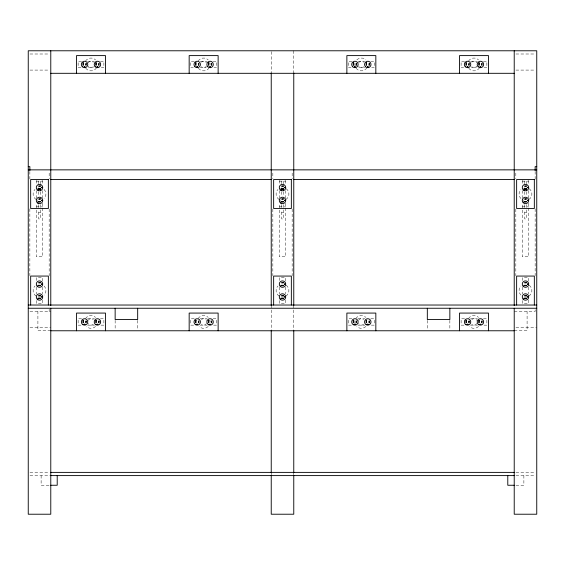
<?xml version="1.0" encoding="UTF-8"?>
<svg xmlns="http://www.w3.org/2000/svg" width="565" height="565" viewBox="0 0 565 565"><rect width="100%" height="100%" fill="white"/><g stroke="black" fill="none" stroke-linecap="round" stroke-linejoin="round"><path stroke-width="0.42" stroke-dasharray="2.83 2.12" d="M85.534 61.112L86.459 59.904A6.434 6.434 0 0 1 95.563 59.904M96.481 67.8L95.563 69.008A6.434 6.434 0 0 1 86.459 69.008L85.534 67.8M198.174 61.112L199.099 59.904A6.434 6.434 0 0 1 208.203 59.904M209.128 67.8L208.203 69.008A6.434 6.434 0 0 1 199.099 69.008L198.174 67.8M85.534 318.575L86.459 317.375A6.434 6.434 0 0 1 95.563 317.375M366.826 67.8L365.901 69.008A6.434 6.434 0 0 1 356.798 69.008L355.872 67.8M198.174 318.575L199.099 317.375A6.434 6.434 0 0 1 208.203 317.375M468.519 61.112L469.437 59.904A6.434 6.434 0 0 1 478.541 59.904M479.466 67.8L478.541 69.008A6.434 6.434 0 0 1 469.437 69.008L468.519 67.8M355.872 318.575L356.798 317.375A6.434 6.434 0 0 1 365.901 317.375M468.519 318.575L469.437 317.375A6.434 6.434 0 0 1 478.541 317.375M285.848 199.473L287.048 198.548A6.434 6.434 0 0 0 287.048 189.445L285.848 188.519M285.848 296.025L287.048 295.099A6.434 6.434 0 0 0 287.048 285.996L285.848 285.071M528.833 199.473L530.041 198.548A6.434 6.434 0 0 0 530.041 189.445L528.833 188.519M528.833 296.025L530.041 295.099A6.434 6.434 0 0 0 530.041 285.996L528.833 285.071M29.98 54L49.042 54M515.958 54L535.02 54M81.565 61.239L78.132 61.239L78.132 67.673L81.565 67.673M87.575 61.239L94.44 61.239M100.45 61.239L103.882 61.239L103.882 67.673L101.305 67.673M194.212 61.239L190.779 61.239L190.779 67.673L193.35 67.673M200.215 61.239L207.087 61.239M213.09 61.239L216.522 61.239L216.522 67.673L213.951 67.673M351.91 61.239L348.478 61.239L348.478 67.673L351.049 67.673M357.913 61.239L364.785 61.239M370.788 61.239L374.221 61.239L374.221 67.673L371.65 67.673M464.55 61.239L461.118 61.239L461.118 67.673L463.695 67.673M470.56 61.239L477.425 61.239M483.435 61.239L486.868 61.239L486.868 67.673L483.435 67.673M88.437 67.673L93.585 67.673M200.215 67.673L206.225 67.673M358.775 67.673L364.785 67.673M471.415 67.673L476.563 67.673M29.98 70.088L49.042 70.088M515.958 70.088L535.02 70.088M36.294 181.125L42.735 181.125M279.28 181.125L285.721 181.125M522.265 181.125L528.706 181.125M36.294 206.868L42.735 206.868M279.28 206.868L285.721 206.868M522.265 206.868L528.706 206.868M38.71 212.504L40.32 212.504M281.695 212.504L283.305 212.504M524.68 212.504L526.29 212.504M29.98 311.463L50.779 311.47M514.221 311.47L535.14 311.463L535.14 309.048M81.565 318.709L78.132 318.709L78.132 325.143L81.565 325.143M87.575 318.709L94.44 318.709M100.45 318.709L103.882 318.709L103.882 325.143L100.45 325.143M194.212 318.709L190.779 318.709L190.779 325.143L194.212 325.143M200.215 318.709L207.087 318.709M213.09 318.709L216.522 318.709L216.522 325.143L213.09 325.143M351.91 318.709L348.478 318.709L348.478 325.143L351.91 325.143M357.913 318.709L364.785 318.709M370.788 318.709L374.221 318.709L374.221 325.143L370.788 325.143M464.55 318.709L461.118 318.709L461.118 325.143L464.55 325.143M470.56 318.709L477.425 318.709M483.435 318.709L486.868 318.709L486.868 325.143L483.435 325.143M87.575 325.143L94.44 325.143M200.215 325.143L207.087 325.143M357.913 325.143L364.785 325.143M470.56 325.143L477.425 325.143M29.98 327.559L50.779 327.559M515.958 327.559L536.75 327.559M50.779 330.779L37.904 330.779L37.904 311.47M514.221 330.779L527.096 330.779L527.096 311.47M29.98 472.382L49.042 472.382M515.958 472.382L535.02 472.382M29.98 475.603L50.779 475.603M515.958 475.603L535.02 475.603M49.021 485.257L41.125 485.257L41.125 475.603M515.979 485.257L523.875 485.257L523.875 475.603M279.152 199.473L277.952 198.548A6.434 6.434 0 0 1 277.952 189.445M279.152 296.025L277.952 295.099A6.434 6.434 0 0 1 277.952 285.996M36.167 199.473L34.959 198.548A6.434 6.434 0 0 1 34.959 189.445M36.167 296.025L34.959 295.099A6.434 6.434 0 0 1 34.959 285.996M535.14 171.463L535.14 179.515M535.14 208.866L535.14 275.72M528.706 180.39L528.706 184.642M528.706 190.56L528.706 197.948M528.706 203.11L528.706 256.75L522.265 256.75L522.265 203.11M528.706 281.109L528.706 277.669L522.265 277.669L522.265 281.109M528.706 287.112L528.706 293.977M528.706 299.987L528.706 303.419L522.265 303.419L522.265 299.987M526.29 181.125L526.29 183.759M526.29 191.676L526.29 196.069M526.29 204.657L526.29 209.262M526.29 209.883L526.29 218.938L524.68 218.938L524.68 209.883M524.68 181.125L524.68 183.759M524.68 191.676L524.68 196.069M524.68 204.657L524.68 209.262M522.265 180.39L522.265 184.642M522.265 190.56L522.265 197.948M522.265 287.112L522.265 293.977M515.831 173.074L515.831 178.71M515.831 209.064L515.831 275.769M449.853 320.376L449.853 329.911M427.324 320.376L427.324 329.911M293.765 50.779L293.765 72.44M293.765 305.029L293.765 329.911M293.765 472.771L293.765 474.798M292.154 173.074L292.154 178.71M292.154 209.064L292.154 275.769M285.721 180.39L285.721 184.642M285.721 190.56L285.721 197.948M285.721 203.11L285.721 256.75L279.28 256.75L279.28 203.11M285.721 281.109L285.721 277.669L279.28 277.669L279.28 281.109M285.721 287.112L285.721 293.977M285.721 299.987L285.721 303.419L279.28 303.419L279.28 299.987M283.305 181.125L283.305 183.759M283.305 191.676L283.305 196.069M283.305 204.657L283.305 209.262M283.305 209.883L283.305 218.938L281.695 218.938L281.695 209.883M281.695 181.125L281.695 183.759M281.695 191.676L281.695 196.069M281.695 204.657L281.695 209.262M279.28 180.39L279.28 184.642M279.28 190.56L279.28 197.948M279.28 287.112L279.28 293.977M272.846 173.074L272.846 178.71M272.846 209.064L272.846 275.769M271.235 51.648L271.235 72.44M271.235 305.029L271.235 330.772M271.235 472.771L271.235 475.603M137.676 320.376L137.676 329.911M115.147 320.376L115.147 329.911M49.169 173.074L49.169 178.71M49.169 209.064L49.169 275.769M49.169 309.048L49.169 311.463M42.735 180.39L42.735 184.642M42.735 190.56L42.735 197.948M42.735 203.11L42.735 256.75L36.294 256.75L36.294 203.11M42.735 281.109L42.735 277.669L36.294 277.669L36.294 281.109M42.735 287.112L42.735 293.977M42.735 299.987L42.735 303.419L36.294 303.419L36.294 299.987M40.32 181.125L40.32 183.759M40.32 191.676L40.32 196.069M40.32 204.657L40.32 209.262M40.32 209.883L40.32 218.938L38.71 218.938L38.71 209.883M38.71 181.125L38.71 183.759M38.71 191.676L38.71 196.069M38.71 204.657L38.71 209.262M36.294 180.39L36.294 184.642M36.294 190.56L36.294 197.948M36.294 287.112L36.294 293.977M29.86 171.463L29.86 178.957M29.86 208.866L29.86 275.72M284.167 296.766A6.434 6.434 0 0 1 279.28 296.124M280.833 200.215A6.434 6.434 0 0 1 279.28 199.572M527.152 296.766A6.434 6.434 0 0 1 522.265 296.124M520.937 295.099A6.434 6.434 0 0 1 520.937 285.996M523.819 200.215A6.434 6.434 0 0 1 522.265 199.572M520.937 198.548A6.434 6.434 0 0 1 520.937 189.445M44.063 285.996A6.434 6.434 0 0 1 44.063 295.099M41.181 296.766A6.434 6.434 0 0 1 36.294 296.124M44.063 189.445A6.434 6.434 0 0 1 44.063 198.548M37.848 200.215A6.434 6.434 0 0 1 36.294 199.572M365.901 326.478A6.434 6.434 0 0 1 356.798 326.478M355.131 323.59A6.434 6.434 0 0 1 355.131 320.256M478.541 326.478A6.434 6.434 0 0 1 469.437 326.478M209.869 62.793A6.434 6.434 0 0 1 210.088 64.459M208.203 326.478A6.434 6.434 0 0 1 199.099 326.478M209.869 320.256A6.434 6.434 0 0 1 210.088 321.923M95.563 326.478A6.434 6.434 0 0 1 86.459 326.478M355.131 66.119A6.434 6.434 0 0 1 355.131 62.793M356.798 59.904A6.434 6.434 0 0 1 365.901 59.904M206.437 323.533A3.22 3.22 0 0 1 201.373 324.204M201.373 319.649A3.22 3.22 0 0 1 206.437 320.313M93.282 324.204A3.22 3.22 0 0 1 88.218 323.533M88.218 320.313A3.22 3.22 0 0 1 93.282 319.649M363.627 324.204A3.22 3.22 0 0 1 358.563 323.533M358.563 320.313A3.22 3.22 0 0 1 363.627 319.649M476.782 323.533A3.22 3.22 0 0 1 471.719 324.204M471.719 319.649A3.22 3.22 0 0 1 476.782 320.313M93.282 66.734A3.22 3.22 0 0 1 88.218 66.063M88.218 62.849A3.22 3.22 0 0 1 93.282 62.178M206.437 66.063A3.22 3.22 0 0 1 201.373 66.734M201.373 62.178A3.22 3.22 0 0 1 206.437 62.849M476.782 66.063A3.22 3.22 0 0 1 471.719 66.734M471.719 62.178A3.22 3.22 0 0 1 476.782 62.849M363.627 66.734A3.22 3.22 0 0 1 358.563 66.063M358.563 62.849A3.22 3.22 0 0 1 363.627 62.178"/><path stroke-width="0.85" d="M50.779 73.309L514.221 73.309M28.25 166.64L29.86 166.64L29.86 170.665M536.75 166.64L535.14 166.64L535.14 170.665M28.25 169.86L536.75 169.86M50.779 179.515L271.235 179.515M293.765 179.515L514.221 179.515M40.32 188.766L37.904 188.766L37.904 189.169L40.32 189.169M283.305 188.766L280.89 188.766L280.89 189.169L283.305 189.169M526.29 188.766L523.875 188.766L523.875 189.169L526.29 189.169M28.25 305.029L536.75 305.029M28.25 308.25L536.75 308.25M50.779 330.772L514.221 330.772M50.779 472.382L514.221 472.382M50.779 475.603L514.221 475.603M50.779 485.257L57.213 485.257L57.213 475.603M514.221 485.257L507.787 485.257L507.787 475.603M534.335 305.029L534.335 276.066L516.636 276.066L516.636 305.029M526.29 188.159L526.29 189.918M524.68 188.096L524.68 189.918M514.221 50.779L514.221 305.63M514.221 308.25L514.221 514.221L536.75 514.221L536.75 50.779L28.25 50.779L28.25 514.221L50.779 514.221L50.779 308.25M488.478 73.309L488.478 55.603L459.507 55.603L459.507 73.309M488.478 330.772L488.478 313.074L459.507 313.074L459.507 330.772M449.853 308.25L449.853 319.515L427.324 319.515L427.324 308.25M375.831 73.309L375.831 55.603L346.868 55.603L346.868 73.309M375.831 330.772L375.831 313.074L346.868 313.074L346.868 330.772M293.765 72.85L293.765 305.616M293.765 330.61L293.765 472.771M293.765 475.384L293.765 514.221L271.235 514.221L271.235 475.384M291.349 305.029L291.349 276.066L273.651 276.066L273.651 305.029M283.305 188.159L283.305 189.918M281.695 188.096L281.695 189.918M271.235 72.85L271.235 305.616M271.235 330.61L271.235 472.771M218.132 73.309L218.132 55.603L189.169 55.603L189.169 73.309M218.132 330.772L218.132 313.074L189.169 313.074L189.169 330.772M137.676 308.25L137.676 319.515L115.147 319.515L115.147 308.25M105.493 73.309L105.493 55.603L76.522 55.603L76.522 73.309M105.493 330.772L105.493 313.074L76.522 313.074L76.522 330.772M50.779 50.779L50.779 305.63M48.364 305.029L48.364 276.066L30.665 276.066L30.665 305.029M40.32 188.159L40.32 189.918M38.71 188.096L38.71 189.918M41.542 187.453C41.761 188.809 42.234 186.492 41.542 187.453M41.542 200.328C41.761 201.684 42.234 199.367 41.542 200.328M41.542 284.004C41.761 285.36 42.234 283.044 41.542 284.004M41.542 296.879C41.761 298.235 42.234 295.919 41.542 296.879M84.185 66.769L84.976 66.868L84.185 66.769M97.053 66.769L97.844 66.868L97.053 66.769M84.185 324.232L84.976 324.338L84.185 324.232M97.053 324.232L97.844 324.338L97.053 324.232M196.825 66.769L197.616 66.868L196.825 66.769M209.7 66.769L210.491 66.868L209.7 66.769M196.825 324.232L197.616 324.338L196.825 324.232M209.7 324.232L210.491 324.338L209.7 324.232M284.527 187.453C284.746 188.809 285.219 186.492 284.527 187.453M284.527 200.328C284.746 201.684 285.219 199.367 284.527 200.328M284.527 284.004C284.746 285.36 285.219 283.044 284.527 284.004M284.527 296.879C284.746 298.235 285.219 295.919 284.527 296.879M354.523 66.769L355.314 66.868L354.523 66.769M367.398 66.769L368.189 66.868L367.398 66.769M354.523 324.232L355.314 324.338L354.523 324.232M367.398 324.232L368.189 324.338L367.398 324.232M467.17 66.769L467.954 66.868L467.17 66.769M480.038 66.769L480.829 66.868L480.038 66.769M467.17 324.232L467.954 324.338L467.17 324.232M480.038 324.232L480.829 324.338L480.038 324.232M527.512 187.453C527.71 188.816 528.247 186.485 527.512 187.453M527.512 200.328C527.731 201.684 528.204 199.367 527.512 200.328M527.512 284.004C527.731 285.36 528.204 283.044 527.512 284.004M527.512 296.879C527.731 298.235 528.204 295.919 527.512 296.879M83.366 62.849L82.963 62.849L82.963 65.265L83.366 65.265L83.366 62.849M96.241 62.849L95.838 62.849L95.838 65.265L96.241 65.265L96.241 62.849M196.006 62.849L195.603 62.849L195.603 65.265L196.006 65.265L196.006 62.849M208.881 62.849L208.478 62.849L208.478 65.265L208.881 65.265L208.881 62.849M353.704 62.849L353.302 62.849L353.302 65.265L353.704 65.265L353.704 62.849M366.579 62.849L366.177 62.849L366.177 65.265L366.579 65.265L366.579 62.849M466.351 62.849L465.948 62.849L465.948 65.265L466.351 65.265L466.351 62.849M479.219 62.849L478.816 62.849L478.816 65.265L479.219 65.265L479.219 62.849M86.184 63.654L85.781 63.654L85.781 65.265L86.184 65.265L86.184 63.654M99.052 63.654L98.649 63.654L98.649 65.265L99.052 65.265L99.052 63.654M198.823 63.654L198.421 63.654L198.421 65.265L198.823 65.265L198.823 63.654M211.698 63.654L211.296 63.654L211.296 65.265L211.698 65.265L211.698 63.654M356.522 63.654L356.12 63.654L356.12 65.265L356.522 65.265L356.522 63.654M369.397 63.654L368.994 63.654L368.994 65.265L369.397 65.265L369.397 63.654M469.162 63.654L468.759 63.654L468.759 65.265L469.162 65.265L469.162 63.654M482.037 63.654L481.634 63.654L481.634 65.265L482.037 65.265L482.037 63.654M48.364 179.515L30.665 179.515L30.665 208.478L48.364 208.478L48.364 179.515M291.349 179.515L273.651 179.515L273.651 208.478L291.349 208.478L291.349 179.515M534.335 179.515L516.636 179.515L516.636 208.478L534.335 208.478L534.335 179.515M40.32 185.949L38.71 185.949L38.71 186.351L40.32 186.351L40.32 185.949M283.305 185.949L281.695 185.949L281.695 186.351L283.305 186.351L283.305 185.949M526.29 185.949L524.68 185.949L524.68 186.351L526.29 186.351L526.29 185.949M40.32 198.823L38.71 198.823L38.71 199.226L40.32 199.226L40.32 198.823M283.305 198.823L281.695 198.823L281.695 199.226L283.305 199.226L283.305 198.823M526.29 198.823L524.68 198.823L524.68 199.226L526.29 199.226L526.29 198.823M40.32 201.641L37.904 201.641L37.904 202.044L40.32 202.044L40.32 201.641M283.305 201.641L280.89 201.641L280.89 202.044L283.305 202.044L283.305 201.641M526.29 201.641L523.875 201.641L523.875 202.044L526.29 202.044L526.29 201.641M40.32 282.5L38.71 282.5L38.71 282.903L40.32 282.903L40.32 282.5M283.305 282.5L281.695 282.5L281.695 282.903L283.305 282.903L283.305 282.5M526.29 282.5L524.68 282.5L524.68 282.903L526.29 282.903L526.29 282.5M40.32 285.318L37.904 285.318L37.904 285.721L40.32 285.721L40.32 285.318M283.305 285.318L280.89 285.318L280.89 285.721L283.305 285.721L283.305 285.318M526.29 285.318L523.875 285.318L523.875 285.721L526.29 285.721L526.29 285.318M40.32 295.375L38.71 295.375L38.71 295.778L40.32 295.778L40.32 295.375M283.305 295.375L281.695 295.375L281.695 295.778L283.305 295.778L283.305 295.375M526.29 295.375L524.68 295.375L524.68 295.778L526.29 295.778L526.29 295.375M40.32 298.193L37.904 298.193L37.904 298.588L40.32 298.588L40.32 298.193M283.305 298.193L280.89 298.193L280.89 298.588L283.305 298.588L283.305 298.193M526.29 298.193L523.875 298.193L523.875 298.588L526.29 298.588L526.29 298.193M83.366 320.313L82.963 320.313L82.963 322.728L83.366 322.728L83.366 320.313M96.241 320.313L95.838 320.313L95.838 322.728L96.241 322.728L96.241 320.313M196.006 320.313L195.603 320.313L195.603 322.728L196.006 322.728L196.006 320.313M208.881 320.313L208.478 320.313L208.478 322.728L208.881 322.728L208.881 320.313M353.704 320.313L353.302 320.313L353.302 322.728L353.704 322.728L353.704 320.313M366.579 320.313L366.177 320.313L366.177 322.728L366.579 322.728L366.579 320.313M466.351 320.313L465.948 320.313L465.948 322.728L466.351 322.728L466.351 320.313M479.219 320.313L478.816 320.313L478.816 322.728L479.219 322.728L479.219 320.313M86.184 321.118L85.781 321.118L85.781 322.728L86.184 322.728L86.184 321.118M99.052 321.118L98.649 321.118L98.649 322.728L99.052 322.728L99.052 321.118M198.823 321.118L198.421 321.118L198.421 322.728L198.823 322.728L198.823 321.118M211.698 321.118L211.296 321.118L211.296 322.728L211.698 322.728L211.698 321.118M356.522 321.118L356.12 321.118L356.12 322.728L356.522 322.728L356.522 321.118M369.397 321.118L368.994 321.118L368.994 322.728L369.397 322.728L369.397 321.118M469.162 321.118L468.759 321.118L468.759 322.728L469.162 322.728L469.162 321.118M482.037 321.118L481.634 321.118L481.634 322.728L482.037 322.728L482.037 321.118M280.226 299.259A3.22 3.22 0 0 0 285.608 297.819A3.22 3.22 0 0 0 281.667 293.871A3.22 3.22 0 0 0 280.226 299.259M280.226 286.384A3.22 3.22 0 0 0 285.608 284.944A3.22 3.22 0 0 0 281.667 281.003A3.22 3.22 0 0 0 280.226 286.384M280.89 203.216A3.22 3.22 0 0 0 285.721 200.434A3.22 3.22 0 0 0 280.89 197.644A3.22 3.22 0 0 0 280.89 203.216M280.89 190.349A3.22 3.22 0 0 0 285.721 187.559A3.22 3.22 0 0 0 280.89 184.769A3.22 3.22 0 0 0 280.89 190.349M523.211 299.259A3.22 3.22 0 0 0 528.593 297.819A3.22 3.22 0 0 0 524.652 293.871A3.22 3.22 0 0 0 523.211 299.259M523.211 286.384A3.22 3.22 0 0 0 528.593 284.944A3.22 3.22 0 0 0 524.652 281.003A3.22 3.22 0 0 0 523.211 286.384M523.211 202.708A3.22 3.22 0 0 0 528.593 201.267A3.22 3.22 0 0 0 524.652 197.326A3.22 3.22 0 0 0 523.211 202.708M523.875 190.349A3.22 3.22 0 0 0 528.706 187.559A3.22 3.22 0 0 0 523.875 184.769A3.22 3.22 0 0 0 523.875 190.349M37.904 299.768A3.22 3.22 0 0 0 42.735 296.985A3.22 3.22 0 0 0 37.904 294.196A3.22 3.22 0 0 0 37.904 299.768M37.241 286.384A3.22 3.22 0 0 0 42.622 284.944A3.22 3.22 0 0 0 38.681 281.003A3.22 3.22 0 0 0 37.241 286.384M37.904 203.216A3.22 3.22 0 0 0 42.735 200.434A3.22 3.22 0 0 0 37.904 197.644A3.22 3.22 0 0 0 37.904 203.216M37.904 190.349A3.22 3.22 0 0 0 42.735 187.559A3.22 3.22 0 0 0 37.904 184.769A3.22 3.22 0 0 0 37.904 190.349M465.948 324.713A3.22 3.22 0 0 0 470.772 321.923A3.22 3.22 0 0 0 465.948 319.14A3.22 3.22 0 0 0 465.948 324.713M478.816 324.713A3.22 3.22 0 0 0 483.647 321.923A3.22 3.22 0 0 0 478.816 319.14A3.22 3.22 0 0 0 478.816 324.713M194.939 66.734A3.22 3.22 0 0 0 200.321 65.293A3.22 3.22 0 0 0 196.38 61.345A3.22 3.22 0 0 0 194.939 66.734M207.814 66.734A3.22 3.22 0 0 0 213.196 65.293A3.22 3.22 0 0 0 209.255 61.345A3.22 3.22 0 0 0 207.814 66.734M82.292 66.734A3.22 3.22 0 0 0 87.681 65.293A3.22 3.22 0 0 0 83.74 61.345A3.22 3.22 0 0 0 82.292 66.734M95.167 66.734A3.22 3.22 0 0 0 100.556 65.293A3.22 3.22 0 0 0 96.615 61.345A3.22 3.22 0 0 0 95.167 66.734M195.603 324.713A3.22 3.22 0 0 0 200.434 321.923A3.22 3.22 0 0 0 195.603 319.14A3.22 3.22 0 0 0 195.603 324.713M208.478 324.713A3.22 3.22 0 0 0 213.309 321.923A3.22 3.22 0 0 0 208.478 319.14A3.22 3.22 0 0 0 208.478 324.713M82.963 324.713A3.22 3.22 0 0 0 87.787 321.923A3.22 3.22 0 0 0 82.963 319.14A3.22 3.22 0 0 0 82.963 324.713M95.838 324.713A3.22 3.22 0 0 0 100.662 321.923A3.22 3.22 0 0 0 95.838 319.14A3.22 3.22 0 0 0 95.838 324.713M353.302 324.713A3.22 3.22 0 0 0 358.132 321.923A3.22 3.22 0 0 0 353.302 319.14A3.22 3.22 0 0 0 353.302 324.713M366.177 324.713A3.22 3.22 0 0 0 371.007 321.923A3.22 3.22 0 0 0 366.177 319.14A3.22 3.22 0 0 0 366.177 324.713M352.638 66.734A3.22 3.22 0 0 0 358.019 65.293A3.22 3.22 0 0 0 354.078 61.345A3.22 3.22 0 0 0 352.638 66.734M365.513 66.734A3.22 3.22 0 0 0 370.894 65.293A3.22 3.22 0 0 0 366.953 61.345A3.22 3.22 0 0 0 365.513 66.734M465.277 66.734A3.22 3.22 0 0 0 470.666 65.293A3.22 3.22 0 0 0 466.725 61.345A3.22 3.22 0 0 0 465.277 66.734M478.152 66.734A3.22 3.22 0 0 0 483.534 65.293A3.22 3.22 0 0 0 479.593 61.345A3.22 3.22 0 0 0 478.152 66.734"/></g></svg>
